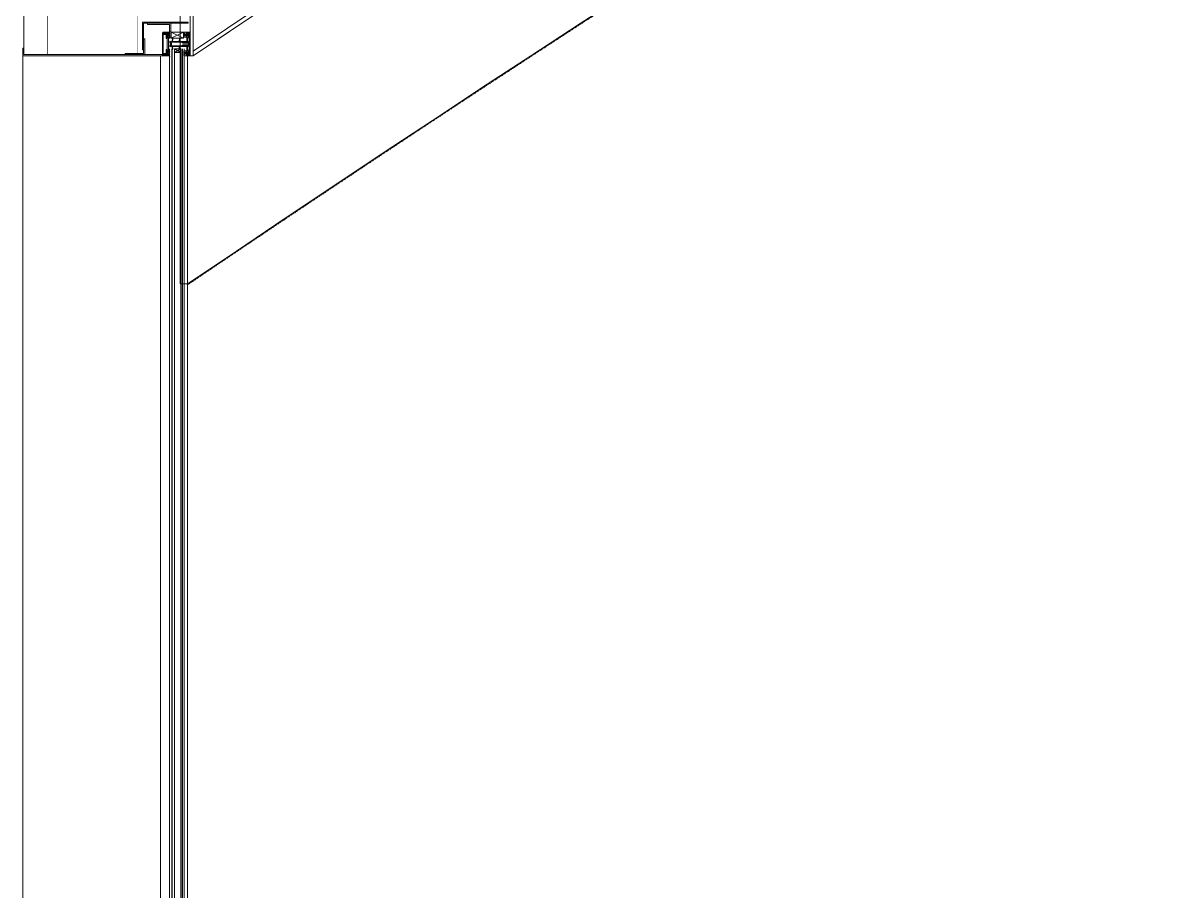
# Model space of a CAD drawing. Extents: x -2749 to 23780, y -1311 to 8245.
# Drawn here: x 13012.2 to 13303.9, y 909.8 to 1132.5 of the extents above; entities that cross this region are included whole.
import ezdxf

# ---------------------------------------------------------------- set-up
doc = ezdxf.new("R2010")
doc.units = 0
doc.header["$MEASUREMENT"] = 0
doc.linetypes.add('DOT2', pattern=[0.125, 0, -0.125])
doc.linetypes.add('HIDDEN', pattern=[0.375, 0.25, -0.125])
doc.layers.get('0').update_dxf_attribs({"color": 9, "lineweight": 9})
for name, color, linetype, lineweight in [('06C', 9, 'Continuous', 9), ('06D', 9, 'Continuous', 9), ('10', 9, 'Continuous', 9), ('11', 9, 'Continuous', 9), ('15', 9, 'Continuous', 9), ('20', 9, 'DOT2', 9), ('40', 9, 'Continuous', 9), ('40B', 9, 'Continuous', 9)]:
    doc.layers.add(name, color=color, linetype=linetype, lineweight=lineweight)

# ---------------------------------------------------------------- blocks, each defined once
blk = doc.blocks.new('*U349')
at = {"layer": '15'}
for p, q in [((-1.47, -18.95), (-274.83, -18.95)), ((-1.47, -19.35), (-274.83, -19.35)), ((-1.47, -19.42), (-274.83, -19.42)), ((-1.47, -19.82), (-274.83, -19.82)), ((-1.47, -21.42), (-274.83, -21.42)), ((-1.47, -22.02), (-274.83, -22.02)), ((-1.47, -22.1), (-274.83, -22.1)), ((-1.47, -22.7), (-274.83, -22.7))]:
    blk.add_line(p, q, dxfattribs=at)
blk = doc.blocks.new('p-profil_bitis')
for p, q in [((-1.5, 2.16), (-3, 5.37)), ((-3, 2.16), (-1.5, 5.37)), ((1.2, 3.05), (2.2, 4.65)), ((2.2, 3.05), (1.2, 4.65))]:
    blk.add_line(p, q)
for points in [[(-2.9, 6.02), (-2.89, 6.01), (-2.88, 6), (-2.88, 6), (-2.87, 6), (-2.48, 6), (-2.47, 6), (-2.46, 6), (-2.46, 6.01), (-2.45, 6.02), (-2.43, 6.06), (-2.41, 6.08), (-2.4, 6.09), (-2.38, 6.09), (-2.37, 6.1), (-2.35, 6.09), (-2.33, 6.09), (-2.32, 6.08), (-2.3, 6.06), (-2.28, 6.01), (-2.27, 6.01), (-2.27, 6), (-2.26, 6), (-2.25, 6), (-1.76, 6), (-1.76, 5.49), (-1.76, 5.48), (-1.77, 5.47), (-1.77, 5.46), (-1.78, 5.46), (-1.79, 5.45), (-1.8, 5.45), (-1.81, 5.45), (-1.82, 5.46), (-1.83, 5.46), (-1.84, 5.47), (-1.89, 5.55), (-1.89, 5.56), (-1.9, 5.57), (-1.9, 5.57), (-1.91, 5.57), (-1.92, 5.57), (-1.93, 5.57), (-1.93, 5.56), (-1.94, 5.55), (-1.99, 5.46), (-1.99, 5.46), (-2, 5.46), (-2, 5.45), (-2.01, 5.45), (-2.02, 5.45), (-2.1, 5.45), (-2.11, 5.45), (-2.12, 5.45), (-2.12, 5.46), (-2.13, 5.46), (-2.13, 5.47), (-2.13, 5.47), (-2.14, 5.48), (-2.14, 5.5), (-2.23, 5.45), (-2.54, 5.45), (-2.62, 5.5), (-2.62, 5.48), (-2.63, 5.47), (-2.63, 5.46), (-2.63, 5.46), (-2.64, 5.45), (-2.65, 5.45), (-2.65, 5.45), (-2.74, 5.45), (-2.75, 5.45), (-2.76, 5.45), (-2.76, 5.46), (-2.77, 5.46), (-2.77, 5.46), (-2.82, 5.55), (-2.83, 5.56), (-2.83, 5.57), (-2.84, 5.57), (-2.85, 5.57), (-2.86, 5.57), (-2.86, 5.57), (-2.87, 5.56), (-2.87, 5.55), (-2.92, 5.47), (-2.93, 5.46), (-2.94, 5.46), (-2.95, 5.45), (-2.96, 5.45), (-2.97, 5.45), (-2.98, 5.46), (-2.99, 5.46), (-2.99, 5.47), (-3, 5.48), (-3, 5.49), (-3, 6.92), (-3, 6.93), (-3, 6.93), (-2.99, 6.94), (-2.99, 6.95), (-2.98, 6.95), (-2.97, 6.95), (-2.37, 6.95), (-2.36, 6.95), (-2.35, 6.95), (-2.35, 6.94), (-2.34, 6.93), (-2.34, 6.93), (-2.34, 6.92), (-2.34, 6.47), (-2.34, 6.44), (-2.32, 6.41), (-2.3, 6.38), (-2.28, 6.37), (-2.25, 6.35), (-2.22, 6.35), (-2.04, 6.35), (-2.03, 6.35), (-2.02, 6.35), (-2.01, 6.36), (-2, 6.37), (-1.99, 6.38), (-1.99, 6.39), (-1.99, 6.4), (-1.99, 6.54), (-2.05, 6.54), (-2.06, 6.54), (-2.08, 6.55), (-2.09, 6.55), (-2.09, 6.56), (-2.1, 6.58), (-2.1, 6.59), (-2.1, 6.6), (-2.1, 6.62), (-2.09, 6.63), (-2.08, 6.65), (-2.07, 6.66), (-2.05, 6.67), (-2.04, 6.68), (-2.02, 6.68), (-1.79, 6.68), (-1.78, 6.68), (-1.78, 6.68), (-1.77, 6.67), (-1.76, 6.66), (-1.76, 6.66), (-1.76, 6.65), (-1.76, 6.4), (-0.65, 6.4), (-0.62, 6.4), (-0.58, 6.39), (-0.56, 6.37), (-0.53, 6.35), (-0.51, 6.32), (-0.5, 6.28), (-0.5, 6.25), (-0.5, 2.04), (-0.5, 2.01), (-0.49, 1.99), (-0.47, 1.96), (-0.45, 1.94), (-0.42, 1.93), (-0.39, 1.92), (-0.36, 1.92), (-0.33, 1.93), (-0.31, 1.94), (-0.29, 1.96), (-0.27, 1.99), (-0.26, 2.01), (-0.25, 2.04), (-0.25, 2.25), (-0.25, 2.26), (-0.25, 2.26), (-0.25, 2.27), (-0.24, 2.28), (-0.23, 2.28), (-0.23, 2.28), (0.22, 2.28), (0.23, 2.28), (0.24, 2.28), (0.25, 2.27), (0.25, 2.26), (0.25, 2.26), (0.26, 2.25), (0.26, 2.04), (0.26, 2.01), (0.27, 1.99), (0.29, 1.96), (0.31, 1.94), (0.33, 1.93), (0.36, 1.92), (0.39, 1.92), (0.42, 1.93), (0.45, 1.94), (0.47, 1.96), (0.49, 1.99), (0.5, 2.01), (0.5, 2.04), (0.5, 6.25), (0.51, 6.29), (0.52, 6.33), (0.54, 6.36), (0.58, 6.38), (0.61, 6.4), (0.65, 6.4), (1.76, 6.4), (1.76, 6.65), (1.76, 6.66), (1.76, 6.66), (1.77, 6.67), (1.77, 6.67), (1.78, 6.68), (1.78, 6.68), (1.79, 6.68), (2.02, 6.68), (2.04, 6.68), (2.06, 6.67), (2.08, 6.66), (2.09, 6.64), (2.1, 6.62), (2.1, 6.6), (2.1, 6.59), (2.1, 6.58), (2.1, 6.57), (2.09, 6.56), (2.08, 6.55), (2.07, 6.54), (2.06, 6.54), (2.05, 6.54), (1.99, 6.54), (1.99, 6.4), (1.99, 6.39), (1.99, 6.38), (2, 6.37), (2.01, 6.36), (2.02, 6.35), (2.03, 6.35), (2.04, 6.35), (2.22, 6.35), (2.25, 6.35), (2.28, 6.37), (2.3, 6.38), (2.32, 6.41), (2.34, 6.44), (2.34, 6.47), (2.34, 6.92), (2.34, 6.93), (2.34, 6.93), (2.35, 6.94), (2.35, 6.95), (2.36, 6.95), (2.37, 6.95), (2.97, 6.95), (2.98, 6.95), (2.98, 6.95), (2.99, 6.94), (2.99, 6.94), (3, 6.93), (3, 6.93), (3, 6.92), (3, 5.49), (3, 5.48), (3, 5.47), (2.99, 5.46), (2.98, 5.46), (2.97, 5.45), (2.96, 5.45), (2.96, 5.45), (2.95, 5.45), (2.94, 5.46), (2.93, 5.46), (2.92, 5.47), (2.87, 5.55), (2.87, 5.56), (2.86, 5.57), (2.86, 5.57), (2.85, 5.57), (2.84, 5.57), (2.83, 5.57), (2.83, 5.56), (2.82, 5.55), (2.77, 5.46), (2.77, 5.46), (2.76, 5.46), (2.76, 5.45), (2.75, 5.45), (2.74, 5.45), (2.65, 5.45), (2.65, 5.45), (2.64, 5.45), (2.63, 5.46), (2.63, 5.46), (2.63, 5.47), (2.62, 5.48), (2.62, 5.5), (2.53, 5.45), (2.22, 5.45), (2.13, 5.5), (2.13, 5.48), (2.13, 5.47), (2.13, 5.47), (2.13, 5.46), (2.12, 5.46), (2.12, 5.45), (2.11, 5.45), (2.1, 5.45), (2.02, 5.45), (2.01, 5.45), (2, 5.45), (1.99, 5.46), (1.99, 5.46), (1.94, 5.55), (1.93, 5.56), (1.93, 5.57), (1.92, 5.57), (1.91, 5.57), (1.9, 5.57), (1.9, 5.57), (1.89, 5.56), (1.89, 5.55), (1.84, 5.47), (1.83, 5.46), (1.82, 5.46), (1.81, 5.45), (1.8, 5.45), (1.79, 5.45), (1.78, 5.46), (1.77, 5.46), (1.77, 5.47), (1.76, 5.48), (1.76, 5.49), (1.76, 6), (2.25, 6), (2.26, 6), (2.26, 6), (2.27, 6.01), (2.27, 6.01), (2.28, 6.01), (2.3, 6.06), (2.31, 6.07), (2.33, 6.09), (2.34, 6.09), (2.36, 6.1), (2.37, 6.1), (2.39, 6.09), (2.4, 6.09), (2.42, 6.07), (2.43, 6.06), (2.45, 6.02), (2.46, 6.01), (2.46, 6), (2.47, 6), (2.48, 6), (2.87, 6), (2.88, 6), (2.88, 6), (2.89, 6.01), (2.9, 6.02), (2.9, 6.02), (2.9, 6.03), (2.9, 6.04), (2.9, 6.05), (2.87, 6.1), (2.86, 6.11), (2.85, 6.11), (2.84, 6.12), (2.83, 6.12), (2.82, 6.12), (2.81, 6.12), (2.8, 6.11), (2.79, 6.11), (2.78, 6.1), (2.74, 6.02), (2.73, 6.01), (2.72, 6.01), (2.72, 6), (2.71, 6), (2.7, 6), (2.69, 6.01), (2.69, 6.01), (2.68, 6.02), (2.64, 6.1), (2.63, 6.11), (2.62, 6.11), (2.61, 6.12), (2.6, 6.12), (2.59, 6.12), (2.58, 6.12), (2.57, 6.11), (2.56, 6.11), (2.55, 6.1), (2.51, 6.02), (2.5, 6.01), (2.5, 6.01), (2.49, 6), (2.48, 6), (2.48, 6), (2.47, 6), (2.46, 6.01), (2.46, 6.01), (2.45, 6.02), (2.41, 6.1), (2.4, 6.11), (2.39, 6.11), (2.38, 6.12), (2.37, 6.12), (2.36, 6.12), (2.35, 6.12), (2.34, 6.11), (2.33, 6.11), (2.32, 6.1), (2.28, 6.02), (2.27, 6.01), (2.26, 6.01), (2.26, 6), (2.25, 6), (2.24, 6), (2.24, 6.01), (2.23, 6.01), (2.22, 6.02), (2.18, 6.1), (2.17, 6.11), (2.16, 6.11), (2.15, 6.12), (2.14, 6.12), (2.13, 6.12), (2.12, 6.12), (2.11, 6.11), (2.1, 6.11), (2.09, 6.1), (2.05, 6.02), (2.04, 6.01), (2.03, 6.01), (2.03, 6), (2.02, 6), (2.01, 6), (2.01, 6.01), (2, 6.01), (1.99, 6.02), (1.95, 6.1), (1.94, 6.11), (1.93, 6.11), (1.92, 6.12), (1.91, 6.12), (1.9, 6.12), (1.89, 6.12), (1.88, 6.11), (1.87, 6.11), (1.86, 6.1), (1.82, 6.02), (1.81, 6.01), (1.81, 6.01), (1.8, 6), (1.79, 6), (1.78, 6), (1.77, 6.01), (1.77, 6.01), (1.76, 6.02), (1.76, 6.02), (1.76, 6.03), (1.76, 6.17), (1.76, 6.18), (1.76, 6.19), (1.75, 6.19), (1.74, 6.2), (1.74, 6.2), (1.73, 6.2), (0.8, 6.2), (0.8, 6.23), (0.79, 6.25), (0.77, 6.27), (0.76, 6.28), (0.73, 6.3), (0.71, 6.3), (0.68, 6.3), (0.66, 6.29), (0.64, 6.28), (0.62, 6.26), (0.61, 6.24), (0.6, 6.22), (0.6, 6.2), (0.6, 6.17), (0.61, 6.15), (0.63, 6.13), (0.65, 6.12), (0.65, 4.3), (1.25, 4.41), (1.26, 4.41), (1.27, 4.4), (1.28, 4.4), (1.29, 4.39), (1.3, 4.38), (1.3, 4.38), (1.3, 4.37), (1.3, 4.36), (1.29, 4.35), (1.29, 4.34), (1.28, 4.33), (1.27, 4.33), (0.65, 4.15), (0.65, 2.51), (1.25, 2.62), (1.26, 2.62), (1.27, 2.61), (1.28, 2.61), (1.29, 2.6), (1.3, 2.59), (1.3, 2.59), (1.3, 2.58), (1.3, 2.57), (1.29, 2.56), (1.29, 2.55), (1.28, 2.54), (1.27, 2.54), (0.64, 2.36), (0.62, 2.35), (0.6, 2.33), (0.59, 2.32), (0.58, 2.3), (0.58, 2.28), (0.58, 1.97), (0.7, 1.97), (0.7, 1.83), (0.26, 1.83), (0.14, 1.95), (0.14, 2.05), (0.14, 2.06), (0.14, 2.06), (0.13, 2.07), (0.13, 2.07), (0.12, 2.08), (0.12, 2.08), (0.11, 2.08), (-0.11, 2.08), (-0.12, 2.08), (-0.12, 2.08), (-0.13, 2.07), (-0.13, 2.07), (-0.14, 2.06), (-0.14, 2.06), (-0.14, 2.05), (-0.14, 1.95), (-0.26, 1.83), (-0.7, 1.83), (-0.7, 1.97), (-0.58, 1.97), (-0.58, 2.28), (-0.58, 2.3), (-0.59, 2.32), (-0.6, 2.34), (-0.62, 2.35), (-0.64, 2.36), (-1.27, 2.54), (-1.28, 2.54), (-1.29, 2.55), (-1.29, 2.56), (-1.3, 2.57), (-1.3, 2.58), (-1.3, 2.59), (-1.3, 2.59), (-1.29, 2.6), (-1.28, 2.61), (-1.27, 2.61), (-1.26, 2.62), (-1.25, 2.62), (-0.65, 2.51), (-0.65, 4.15), (-1.27, 4.33), (-1.28, 4.33), (-1.29, 4.34), (-1.29, 4.35), (-1.3, 4.36), (-1.3, 4.37), (-1.3, 4.38), (-1.3, 4.38), (-1.29, 4.39), (-1.28, 4.4), (-1.27, 4.4), (-1.26, 4.41), (-1.25, 4.41), (-0.65, 4.3), (-0.65, 6.12), (-0.63, 6.13), (-0.61, 6.15), (-0.6, 6.17), (-0.6, 6.2), (-0.6, 6.22), (-0.61, 6.24), (-0.62, 6.26), (-0.64, 6.28), (-0.66, 6.29), (-0.68, 6.3), (-0.71, 6.3), (-0.73, 6.3), (-0.76, 6.28), (-0.77, 6.27), (-0.79, 6.25), (-0.8, 6.23), (-0.8, 6.2), (-1.73, 6.2), (-1.74, 6.2), (-1.74, 6.2), (-1.75, 6.19), (-1.76, 6.19), (-1.76, 6.18), (-1.76, 6.17), (-1.76, 6.03), (-1.76, 6.02), (-1.76, 6.02), (-1.77, 6.01), (-1.78, 6.01), (-1.78, 6), (-1.79, 6), (-1.8, 6), (-1.81, 6.01), (-1.81, 6.01), (-1.82, 6.02), (-1.86, 6.1), (-1.87, 6.11), (-1.88, 6.11), (-1.89, 6.12), (-1.9, 6.12), (-1.91, 6.12), (-1.92, 6.12), (-1.93, 6.11), (-1.94, 6.11), (-1.95, 6.1), (-1.99, 6.02), (-2, 6.01), (-2.01, 6.01), (-2.01, 6), (-2.02, 6), (-2.03, 6), (-2.03, 6.01), (-2.04, 6.01), (-2.05, 6.02), (-2.09, 6.1), (-2.1, 6.11), (-2.11, 6.11), (-2.12, 6.12), (-2.13, 6.12), (-2.14, 6.12), (-2.15, 6.12), (-2.16, 6.11), (-2.17, 6.11), (-2.18, 6.1), (-2.22, 6.02), (-2.23, 6.01), (-2.24, 6.01), (-2.24, 6), (-2.25, 6), (-2.26, 6), (-2.26, 6.01), (-2.27, 6.01), (-2.28, 6.02), (-2.32, 6.1), (-2.33, 6.11), (-2.34, 6.11), (-2.35, 6.12), (-2.36, 6.12), (-2.37, 6.12), (-2.38, 6.12), (-2.39, 6.11), (-2.4, 6.11), (-2.41, 6.1), (-2.45, 6.02), (-2.46, 6.01), (-2.46, 6.01), (-2.47, 6), (-2.48, 6), (-2.48, 6), (-2.49, 6), (-2.5, 6.01), (-2.5, 6.01), (-2.51, 6.02), (-2.55, 6.1), (-2.56, 6.11), (-2.57, 6.11), (-2.58, 6.12), (-2.59, 6.12), (-2.6, 6.12), (-2.61, 6.12), (-2.62, 6.11), (-2.63, 6.11), (-2.64, 6.1), (-2.68, 6.02), (-2.69, 6.01), (-2.69, 6.01), (-2.7, 6), (-2.71, 6), (-2.72, 6), (-2.73, 6.01), (-2.73, 6.01), (-2.74, 6.02), (-2.78, 6.1), (-2.79, 6.11), (-2.8, 6.11), (-2.81, 6.12), (-2.82, 6.12), (-2.83, 6.12), (-2.84, 6.12), (-2.85, 6.11), (-2.86, 6.11), (-2.87, 6.1), (-2.9, 6.05), (-2.9, 6.04), (-2.9, 6.03)], [(-2.81, 6.34), (-2.81, 6.33), (-2.8, 6.33), (-2.8, 6.32), (-2.79, 6.32), (-2.78, 6.32), (-2.56, 6.32), (-2.55, 6.32), (-2.55, 6.32), (-2.54, 6.33), (-2.54, 6.33), (-2.53, 6.34), (-2.53, 6.34), (-2.53, 6.35), (-2.53, 6.77), (-2.53, 6.78), (-2.53, 6.78), (-2.54, 6.79), (-2.54, 6.79), (-2.55, 6.8), (-2.55, 6.8), (-2.56, 6.8), (-2.78, 6.8), (-2.79, 6.8), (-2.79, 6.8), (-2.8, 6.79), (-2.8, 6.79), (-2.81, 6.78), (-2.81, 6.77)], [(2.53, 6.35), (2.53, 6.34), (2.54, 6.33), (2.54, 6.33), (2.55, 6.32), (2.55, 6.32), (2.56, 6.32), (2.78, 6.32), (2.79, 6.32), (2.79, 6.32), (2.8, 6.33), (2.81, 6.33), (2.81, 6.34), (2.81, 6.35), (2.81, 6.77), (2.81, 6.78), (2.81, 6.78), (2.8, 6.79), (2.8, 6.79), (2.79, 6.8), (2.79, 6.8), (2.78, 6.8), (2.56, 6.8), (2.55, 6.8), (2.55, 6.8), (2.54, 6.79), (2.54, 6.79), (2.53, 6.78), (2.53, 6.77)], [(-3, 5.37), (-1.5, 5.37), (-1.5, 2.16), (-3, 2.16)], [(-2.68, 5.61), (-2.67, 5.59), (-2.67, 5.58), (-2.65, 5.58), (-2.64, 5.57), (-2.63, 5.57), (-2.62, 5.57), (-2.62, 5.53), (-2.58, 5.57), (-2.17, 5.57), (-2.14, 5.53), (-2.14, 5.57), (-2.13, 5.57), (-2.12, 5.57), (-2.11, 5.57), (-2.1, 5.58), (-2.09, 5.59), (-2.08, 5.6), (-2.08, 5.61), (-2.08, 5.62), (-2.08, 5.68), (-2.21, 5.81), (-2.55, 5.81), (-2.68, 5.68), (-2.68, 5.62)], [(1.2, 3.05), (1.2, 4.65), (2.2, 4.65), (2.2, 3.05)], [(2.13, 5.57), (2.13, 5.53), (2.17, 5.57), (2.58, 5.57), (2.62, 5.53), (2.62, 5.57), (2.63, 5.57), (2.64, 5.57), (2.65, 5.57), (2.66, 5.58), (2.67, 5.59), (2.68, 5.6), (2.68, 5.61), (2.68, 5.62), (2.68, 5.68), (2.55, 5.81), (2.21, 5.81), (2.08, 5.68), (2.08, 5.62), (2.08, 5.61), (2.08, 5.6), (2.09, 5.59), (2.1, 5.58), (2.11, 5.57), (2.12, 5.57)], [(2.85, 0.85), (2.85, 1), (2.77, 1.14), (2.89, 1.5), (3, 1.5), (3, 0.1), (2.9, 0), (-2.9, 0), (-3, 0.1), (-3, 1.5), (-2.89, 1.5), (-2.77, 1.14), (-2.85, 0.99), (-2.85, 0.85), (-2.87, 0.85), (-2.87, 0.5), (-2.82, 0.45), (-2.47, 0.45), (-2.47, 0.37), (-2.52, 0.32), (-2.82, 0.32), (-2.87, 0.27), (-2.87, 0.18), (-2.82, 0.13), (2.82, 0.13), (2.87, 0.18), (2.87, 0.27), (2.82, 0.32), (2.52, 0.32), (2.47, 0.37), (2.47, 0.45), (2.82, 0.45), (2.87, 0.5), (2.87, 0.85)], [(-2.8, 0.99), (-2.69, 0.82), (-2.63, 0.73), (-2.54, 0.57), (-2.5, 0.55), (-2.47, 0.56), (-2.45, 0.6), (-2.45, 0.85), (-2.4, 0.9), (-1.53, 0.9), (-1.42, 0.94), (-1.38, 1.05), (-1.38, 1.13), (-1.33, 1.18), (-0.02, 1.18), (-0.01, 1.2), (0.01, 1.2), (0.03, 1.18), (1.33, 1.18), (1.38, 1.13), (1.38, 1.05), (1.42, 0.94), (1.53, 0.9), (2.4, 0.9), (2.45, 0.85), (2.45, 0.6), (2.47, 0.56), (2.5, 0.55), (2.54, 0.57), (2.63, 0.73), (2.8, 0.99), (2.78, 1.04), (2.71, 1.07), (2.7, 1.11), (2.7, 1.13), (2.8, 1.5), (2.48, 1.5), (2.4, 1.42), (2.4, 1.36), (2.52, 1.36), (2.52, 1.2), (2.42, 1.1), (1.58, 1.1), (1.58, 1.36), (1.7, 1.36), (1.7, 1.42), (1.62, 1.5), (-1.62, 1.5), (-1.7, 1.42), (-1.7, 1.36), (-1.58, 1.36), (-1.58, 1.1), (-2.42, 1.1), (-2.52, 1.2), (-2.52, 1.36), (-2.4, 1.36), (-2.4, 1.42), (-2.48, 1.5), (-2.8, 1.5), (-2.7, 1.13), (-2.7, 1.11), (-2.71, 1.07), (-2.78, 1.03)]]:
    blk.add_lwpolyline(points, close=True)
for points in [[(0.35, 6.5), (0.3, 6.68), (0.2, 6.79), (0.02, 6.85), (-0.16, 6.81), (-0.3, 6.68), (-0.35, 6.5), (-0.35, 6.55), (-0.36, 6.6), (-0.37, 6.65), (-0.39, 6.69), (-0.42, 6.74), (-0.45, 6.78), (-0.48, 6.82), (-0.52, 6.85), (-0.56, 6.88), (-0.6, 6.9), (-0.65, 6.92), (-0.7, 6.94), (-0.75, 6.95), (-0.8, 6.95), (-1.4, 6.95), (-1.54, 6.89), (-1.6, 6.85), (-2.1, 6.85), (-2.25, 6.78), (-2.3, 6.65), (-2.3, 6.6), (-2.25, 6.47), (-2.14, 6.4), (-2.04, 6.39), (-2.01, 6.53), (-2.11, 6.55), (-2.15, 6.6), (-2.15, 6.65), (-2.1, 6.7), (-1.6, 6.7), (-1.46, 6.76), (-1.4, 6.8), (-0.8, 6.8), (-0.64, 6.75), (-0.55, 6.66), (-0.5, 6.5), (-0.5, 5.15), (-0.4, 5.01), (-0.27, 5.02), (-0.2, 5.17), (-0.25, 5.2), (-0.2, 5.23), (-0.2, 5.35), (-0.25, 5.38), (-0.2, 5.41), (-0.2, 5.53), (-0.25, 5.56), (-0.2, 5.59), (-0.2, 5.71), (-0.25, 5.74), (-0.2, 5.77), (-0.2, 5.89), (-0.25, 5.92), (-0.2, 5.95), (-0.2, 6.07), (-0.25, 6.1), (-0.2, 6.13), (-0.2, 6.25), (-0.25, 6.28), (-0.2, 6.31), (-0.2, 6.5), (-0.12, 6.66), (0.02, 6.7), (0.12, 6.66), (0.2, 6.5), (0.2, 6.4), (0.25, 6.37), (0.2, 6.34), (0.2, 6.22), (0.25, 6.19), (0.2, 6.16), (0.2, 6.04), (0.25, 6.01), (0.2, 5.98), (0.2, 5.86), (0.25, 5.83), (0.2, 5.8), (0.2, 5.68), (0.25, 5.65), (0.2, 5.62), (0.2, 5.5), (0.25, 5.47), (0.2, 5.44), (0.2, 5.32), (0.25, 5.29), (0.2, 5.26), (0.2, 5.15), (0.3, 5.01), (0.4, 5.01), (0.5, 5.15), (0.5, 6.5), (0.55, 6.66), (0.64, 6.75), (0.8, 6.8), (1.4, 6.8), (1.46, 6.76), (1.6, 6.7), (2.1, 6.7), (2.15, 6.65), (2.15, 6.6), (2.11, 6.55), (2.01, 6.53), (2.04, 6.39), (2.13, 6.4), (2.25, 6.47), (2.3, 6.6), (2.3, 6.65), (2.23, 6.8), (2.1, 6.85), (1.6, 6.85), (1.54, 6.89), (1.4, 6.95), (0.8, 6.95), (0.75, 6.95), (0.7, 6.94), (0.65, 6.92), (0.61, 6.9), (0.56, 6.88), (0.52, 6.85), (0.48, 6.82), (0.45, 6.78), (0.42, 6.74), (0.4, 6.69), (0.38, 6.65), (0.36, 6.6), (0.35, 6.55), (0.35, 6.5), (0.35, 5.15)], [(-0.35, 6.5), (-0.35, 5.15)]]:
    blk.add_lwpolyline(points)
for points in [[(-1.77, 1.34, -10), (-1.77, 1.49, -10), (-1.76, 1.51, -10), (-1.73, 1.52, -10), (-1.64, 1.5, -10), (-1.48, 1.5, -10), (-1.48, 1.74, -10), (-1.52, 1.81, -10), (-1.54, 1.83, -10), (-1.57, 1.81, -10), (-1.62, 1.73, -10), (-1.65, 1.71, -10), (-1.69, 1.73, -10), (-1.74, 1.81, -10), (-1.77, 1.83, -10), (-1.79, 1.81, -10), (-1.84, 1.73, -10), (-1.88, 1.71, -10), (-1.91, 1.73, -10), (-1.96, 1.81, -10), (-1.99, 1.83, -10), (-2.01, 1.81, -10), (-2.06, 1.73, -10), (-2.09, 1.71, -10), (-2.13, 1.73, -10), (-2.18, 1.81, -10), (-2.2, 1.83, -10), (-2.23, 1.81, -10), (-2.28, 1.73, -10), (-2.31, 1.71, -10), (-2.35, 1.73, -10), (-2.4, 1.81, -10), (-2.42, 1.83, -10), (-2.45, 1.81, -10), (-2.5, 1.73, -10), (-2.53, 1.71, -10), (-2.57, 1.73, -10), (-2.62, 1.81, -10), (-2.64, 1.83, -10), (-2.67, 1.81, -10), (-2.74, 1.69, -10), (-2.86, 1.65, -10), (-2.95, 1.78, -10), (-3.09, 1.83, -10), (-3.21, 1.83, -10), (-3.23, 1.82, -10), (-3.24, 1.79, -10), (-3.23, 1.78, -10), (-3.14, 1.76, -10), (-3.02, 1.69, -10), (-2.98, 1.62, -10), (-2.98, 1.5, -10), (-2.55, 1.5, -10), (-2.46, 1.52, -10), (-2.45, 1.52, -10), (-2.44, 1.52, -10), (-2.43, 1.49, -10), (-2.43, 1.34, -10), (-2.54, 1.34, -10), (-2.54, 1.31, -10), (-2.38, 1.16, -10), (-2.34, 1.14, -10), (-2.22, 1.2, -10), (-1.97, 1.2, -10), (-1.86, 1.14, -10), (-1.8, 1.16, -10), (-1.66, 1.31, -10), (-1.66, 1.34, -10), (-1.77, 1.34, -10)], [(-1.89, 1.35, -10), (-1.93, 1.31, -10), (-2.26, 1.31, -10), (-2.31, 1.35, -10), (-2.31, 1.47, -10), (-2.26, 1.51, -10), (-1.93, 1.51, -10), (-1.89, 1.47, -10), (-1.89, 1.46, -10), (-1.89, 1.35, -10)], [(1.76, 1.34, -10), (1.76, 1.49, -10), (1.76, 1.51, -10), (1.73, 1.52, -10), (1.64, 1.5, -10), (1.48, 1.5, -10), (1.48, 1.74, -10), (1.52, 1.81, -10), (1.54, 1.83, -10), (1.57, 1.81, -10), (1.62, 1.73, -10), (1.65, 1.71, -10), (1.69, 1.73, -10), (1.74, 1.81, -10), (1.76, 1.83, -10), (1.79, 1.81, -10), (1.84, 1.73, -10), (1.88, 1.71, -10), (1.91, 1.73, -10), (1.96, 1.81, -10), (1.99, 1.83, -10), (2.01, 1.81, -10), (2.06, 1.73, -10), (2.09, 1.71, -10), (2.13, 1.73, -10), (2.18, 1.81, -10), (2.2, 1.83, -10), (2.23, 1.81, -10), (2.28, 1.73, -10), (2.31, 1.71, -10), (2.35, 1.73, -10), (2.4, 1.81, -10), (2.42, 1.83, -10), (2.45, 1.81, -10), (2.5, 1.73, -10), (2.53, 1.71, -10), (2.57, 1.73, -10), (2.62, 1.81, -10), (2.64, 1.83, -10), (2.67, 1.81, -10), (2.74, 1.69, -10), (2.86, 1.65, -10), (2.95, 1.78, -10), (3.09, 1.83, -10), (3.21, 1.83, -10), (3.23, 1.82, -10), (3.24, 1.79, -10), (3.23, 1.78, -10), (3.14, 1.76, -10), (3.02, 1.69, -10), (2.98, 1.62, -10), (2.98, 1.5, -10), (2.55, 1.5, -10), (2.46, 1.52, -10), (2.45, 1.52, -10), (2.44, 1.52, -10), (2.42, 1.49, -10), (2.42, 1.34, -10), (2.53, 1.34, -10), (2.53, 1.31, -10), (2.38, 1.16, -10), (2.34, 1.14, -10), (2.22, 1.2, -10), (1.97, 1.2, -10), (1.86, 1.14, -10), (1.8, 1.16, -10), (1.65, 1.31, -10), (1.65, 1.34, -10), (1.76, 1.34, -10)], [(1.88, 1.35, -10), (1.93, 1.31, -10), (2.26, 1.31, -10), (2.3, 1.35, -10), (2.3, 1.47, -10), (2.26, 1.51, -10), (1.93, 1.51, -10), (1.89, 1.47, -10), (1.88, 1.46, -10), (1.88, 1.35, -10)]]:
    blk.add_polyline3d(points)
blk = doc.blocks.new('p-2. kat planı')
at = {"layer": '06C'}
blk.add_lwpolyline([(13012.5, 1124.33), (13012.5, 1124.33), (13012.5, 2865), (16712.5, 2865), (16712.49, 2206.39)], dxfattribs=at)
blk.add_lwpolyline([(13012.5, 1124.33), (13012.5, 1124.33), (13012.5, 2865), (16712.5, 2865), (16712.49, 2206.39)], dxfattribs=at)
at = {"layer": '06D'}
for points in [[(15478.82, 284.7), (13012.2, 284.7), (13012.2, 1124.03)], [(13047.5, 1124.03), (13047.5, 320), (15478.82, 320)]]:
    blk.add_lwpolyline(points, dxfattribs=at)
at = {"layer": '10'}
for points, const_width in [([(13018.5, 1124.33), (13018.5, 2859), (16706.5, 2859), (16706.5, 2206.39)], 0.2), ([(13018.5, 1124.33), (13018.5, 2859), (16706.5, 2859), (16706.5, 2206.39)], 0.2), ([(13041.5, 1124.63), (13041.5, 1456.81)], 0.1)]:
    blk.add_lwpolyline(points, dxfattribs=dict(at, const_width=const_width))
for points in [[(13065.07, 1136.51), (13055.07, 1136.51), (13055.07, 1124.03), (13055.87, 1124.03), (13055.87, 1135.71), (13055.87, 1135.71), (13065.07, 1135.71)], [(13042.87, 1125.57), (13043.17, 1125.57), (13043.17, 1132.33), (13054.59, 1132.33), (13054.59, 1132.63), (13042.87, 1132.63)], [(13050.14, 1128.65), (13049.84, 1128.65), (13049.84, 1132.03), (13044.14, 1132.03), (13044.14, 1132.33), (13050.14, 1132.33)], [(13043.47, 1124.33), (13043.47, 1128.33), (13043.17, 1128.33), (13043.17, 1124.63), (13038.47, 1124.63), (13038.47, 1124.33), (13043.47, 1124.33)], [(13012.2, 1125.92), (13012.2, 1124.03), (13048.15, 1124.03), (13048.15, 1124.33), (13012.5, 1124.33), (13012.5, 1125.92)]]:
    blk.add_lwpolyline(points, close=True, dxfattribs=at)
at = {"layer": '11'}
blk.add_lwpolyline([(13074.5, 1146.51), (13074.5, 1136.46), (13055.87, 1124.03), (13055.87, 1125.23), (13073.5, 1136.99), (13073.5, 1146.51)], close=True, dxfattribs=at)
at = {"layer": '20', "linetype": 'HIDDEN'}
blk.add_lwpolyline([(16671.49, 2158.03, 0.152192), (13054.42, 1065.28, 0.152192)], format="xyb", dxfattribs=at)
at = {"layer": '40'}
blk.add_lwpolyline([(13054.42, 704.15, -0.030791), (13682.75, 1104.54), (13576.46, 1296.45, -0.024013), (14116.78, 1562.65), (14175.16, 1426.96), (14212.09, 1442.78), (14154.09, 1578.71, -0.023167), (14698.59, 1781.77), (14742.74, 1640.76), (14781.91, 1653.34), (14736.69, 1793.87, -0.023228), (15300.09, 1942.43), (15330.55, 1797.88), (15369.84, 1806.22), (15339.16, 1950.68, -0.024001), (15933.76, 2044.81), (15957.63, 1826.73, -0.029535), (16671.45, 1862.43), (16671.45, 2206.09), (16650.5, 2206.09, 0.149972), (13055.87, 1124.03), (13054.42, 1124.03)], format="xyb", close=True, dxfattribs=at)
at = {"layer": '40B'}
blk.add_lwpolyline([(13052.5, 1837.5), (13052.5, 1065.5), (13054.42, 1065.5, -0.152186), (16671.45, 2158.21), (16671.45, 2226.09), (16672.5, 2226.09), (16672.5, 2372.5), (15945, 2372.5), (15945, 2365), (14187.5, 2363), (14187.5, 2825), (13845, 2825), (13845, 1845), (13845, 1837.5)], format="xyb", close=True, dxfattribs=at)
at = {"layer": '10', "rotation": 270}
for name, p in [('p-profil_bitis', (13048.03, 1127.03)), ('*U349', (13072.5, 851))]:
    blk.add_blockref(name, p, dxfattribs=at)

msp = doc.modelspace()

# ---------------------------------------------------------------- block references
msp.add_blockref('p-2. kat planı', (0, 0))

doc.saveas('drawing.dxf')
